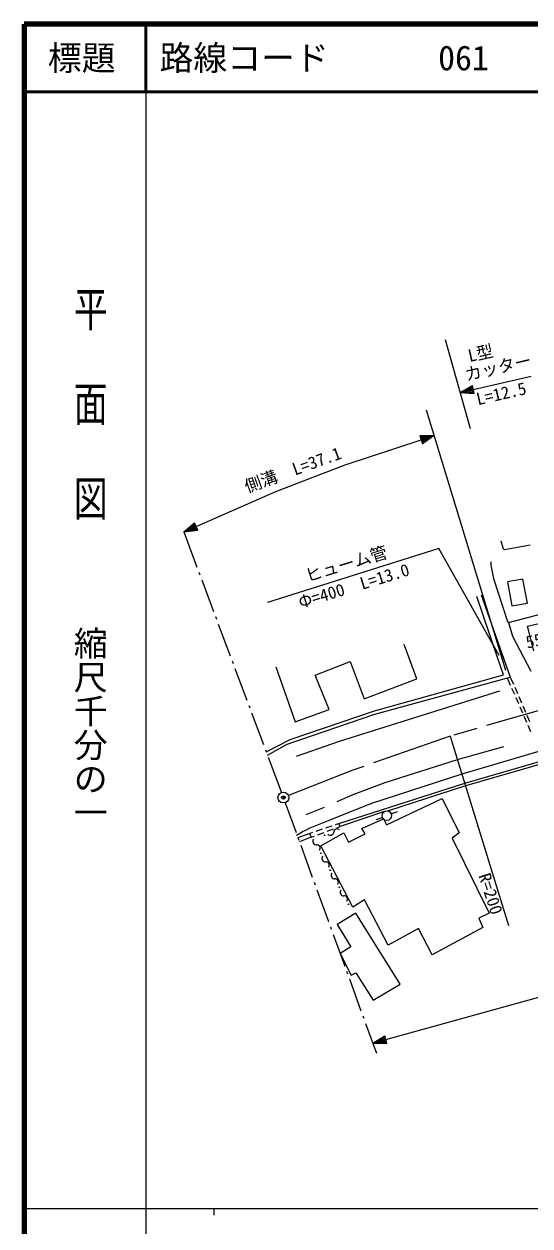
# Model space of a CAD drawing. Units: millimetres, scale not verified. Extents: x 40000 to 680000, y 20000 to 380000.
# Drawn here: x 40000 to 114696, y 202409 to 380000 of the extents above; entities that cross this region are included whole.
import ezdxf
from ezdxf.enums import TextEntityAlignment as Align

# ---------------------------------------------------------------- set-up
doc = ezdxf.new("R2010")
doc.units = ezdxf.units.MM
doc.header["$LTSCALE"] = 1000
doc.header["$PDMODE"] = 32
doc.header["$PDSIZE"] = 500
doc.linetypes.add('CHAIN', pattern=[18.5, 12, -1.5, 3.5, -1.5])
for name, color, linetype, lineweight in [('M-BGD', 7, 'Continuous', 25), ('M-BGD-HTXT', 7, 'Continuous', 13), ('M-BMK', 2, 'CHAIN', 13), ('M-BMK-SRVR', 3, 'Continuous', 25), ('M-STR-HTXT', 7, 'Continuous', 13), ('M-TTL', 2, 'Continuous', 140), ('M-TTL-BAND', 7, 'Continuous', 25), ('M-TTL-LINE', 7, 'Continuous', 50)]:
    doc.layers.add(name, color=color, linetype=linetype, lineweight=lineweight)
doc.layers.add('M-OTRS', color=6, linetype='Continuous')
doc.layers.add('M-TTL-TXT', color=7, linetype='Continuous')
doc.styles.add('@ＭＳ ゴシック', font='')
doc.styles.add('ＭＳ ゴシック', font='')
doc.styles.get('@ＭＳ ゴシック').set_extended_font_data('@MS Gothic')
doc.styles.get('ＭＳ ゴシック').set_extended_font_data('MS Gothic')

msp = doc.modelspace()

# ---------------------------------------------------------------- linework, layer by layer
at = {"layer": 'M-BGD'}
for p, q in [((110770, 302401), (110432, 303587)), ((110940, 302317), (110770, 302401)), ((114750, 302994), (110940, 302317)), ((108908, 300539), (108908, 300031)), ((108908, 300031), (109331, 298083)), ((109331, 298083), (111363, 291733)), ((113649, 297999), (111363, 297575)), ((111363, 297575), (112040, 294019)), ((114326, 294443), (113649, 297999)), ((109913, 286423), (106851, 295407)), ((107474, 295661), (111786, 283519)), ((111532, 291564), (127958, 295967)), ((112040, 294019), (114326, 294443)), ((111363, 291733), (111532, 291564)), ((111532, 291564), (112125, 289532)), ((114326, 291056), (118136, 291903)), ((112125, 289532), (114834, 284367)), ((115284, 287405), (114326, 291056)), ((97986, 283267), (96123, 288347)), ((110770, 283859), (109913, 286423)), ((77158, 285045), (80036, 276917)), ((83000, 283775), (88164, 285807)), ((88164, 285807), (90196, 280303)), ((85032, 278695), (83000, 283775)), ((90196, 280303), (97986, 283267)), ((91720, 278525), (110770, 283859)), ((91805, 278017), (111786, 283519)), ((111333, 283395), (111795, 282338)), ((111786, 283519), (112248, 282463)), ((86556, 274038), (110262, 281489)), ((111996, 281880), (112397, 280964)), ((112449, 282005), (112850, 281089)), ((113050, 280630), (113451, 279714)), ((112597, 280506), (112998, 279590)), ((113198, 279131), (113599, 278215)), ((113651, 279256), (114052, 278340)), ((78851, 273615), (91805, 278017)), ((79274, 274292), (91720, 278525)), ((80036, 276917), (85032, 278695)), ((113800, 277757), (114201, 276841)), ((114253, 277882), (114654, 276966)), ((114401, 276383), (114802, 275467)), ((75743, 272485), (79274, 274292)), ((75943, 271953), (78851, 273615)), ((80206, 271837), (86556, 274038)), ((103997, 271329), (110855, 273276)), ((104674, 269212), (116189, 272599)), ((93329, 267942), (103997, 271329)), ((105098, 267857), (117120, 271329)), ((105098, 267434), (116866, 270821)), ((91212, 264809), (104674, 269212)), ((86456, 261878), (105098, 267857)), ((88588, 266164), (93329, 267942)), ((93871, 263813), (105098, 267434)), ((85201, 262439), (91212, 264809)), ((86217, 265148), (88588, 266164)), ((93539, 261687), (101711, 265571)), ((101711, 265571), (104251, 260491)), ((81645, 263201), (84354, 264301)), ((93244, 263624), (86664, 261439)), ((93244, 263624), (93871, 263813)), ((94217, 263287), (95151, 263646)), ((81052, 260661), (82238, 261253)), ((82238, 261253), (85201, 262439)), ((83123, 260746), (84070, 261068)), ((84543, 261229), (85490, 261550)), ((84759, 260724), (85696, 261075)), ((85964, 261711), (86456, 261878)), ((86164, 261251), (86664, 261439)), ((86664, 261439), (86456, 261878)), ((89897, 261127), (93079, 262560)), ((90357, 260356), (89897, 261127)), ((92911, 262785), (91977, 262426)), ((93079, 262560), (93539, 261687)), ((80206, 260153), (81052, 260661)), ((80437, 259791), (82157, 260418)), ((82386, 259833), (80657, 259186)), ((82157, 260418), (82650, 260585)), ((82157, 260418), (82386, 259833)), ((82386, 259833), (82887, 260021)), ((83355, 260196), (84291, 260548)), ((83822, 258572), (87233, 260491)), ((87233, 260491), (87910, 259137)), ((87910, 259137), (90357, 260356)), ((104251, 260491), (103235, 259729)), ((103235, 259729), (108654, 248638)), ((88521, 249533), (83822, 258572)), ((90281, 250585), (88521, 249533)), ((93752, 243897), (90281, 250585)), ((89011, 248638), (86217, 246945)), ((95530, 238139), (89011, 248638)), ((108654, 248638), (107130, 247876)), ((86217, 246945), (88249, 243643)), ((107130, 247876), (107722, 246521)), ((98240, 246352), (93752, 243897)), ((100272, 242457), (98240, 246352)), ((107722, 246521), (100272, 242457)), ((88249, 243643), (86674, 242648)), ((86674, 242648), (88296, 239473)), ((88503, 239579), (89011, 239833)), ((89011, 239833), (91551, 235769)), ((88296, 239473), (88503, 239579)), ((91551, 235769), (95530, 238139))]:
    msp.add_line(p, q, dxfattribs=at)
for centre, radius in [((93564, 263036), 700), ((84378, 260131), 50), ((83843, 257477), 50), ((85191, 254966), 50), ((86538, 252455), 50), ((87886, 249943), 50)]:
    msp.add_circle(centre, radius, dxfattribs=at)
for centre, start, end in [((86226, 260567), 43.56554, 175.44315), ((83133, 259238), 142.27864, 274.15625), ((85216, 260647), 223.56554, 355.44315), ((83206, 258228), 322.27864, 94.15625), ((84480, 256727), 142.27864, 274.15625), ((84554, 255717), 322.27864, 94.15625), ((85828, 254216), 142.27864, 274.15625), ((85901, 253205), 322.27864, 94.15625), ((87175, 251704), 142.27864, 274.15625), ((87249, 250694), 322.27864, 94.15625)]:
    msp.add_arc(centre, 506, start, end, dxfattribs=at)
at = {"layer": 'M-BGD-HTXT'}
for p, q in [((63573, 304949), (65523, 299747)), ((65804, 298998), (65944, 298623)), ((66225, 297874), (67980, 293192)), ((68261, 292443), (68401, 292069)), ((68682, 291319), (70437, 286638)), ((70718, 285889), (70859, 285514)), ((71139, 284765), (72895, 280083)), ((73175, 279334), (73316, 278959)), ((73597, 278210), (75352, 273529)), ((75633, 272779), (75773, 272405)), ((76054, 271656), (78004, 266454)), ((78559, 264953), (80167, 260532)), ((80441, 259780), (80578, 259404)), ((80851, 258652), (82561, 253954)), ((82834, 253202), (82971, 252826)), ((83245, 252074), (84954, 247376)), ((85228, 246624), (85365, 246248)), ((85638, 245496), (87348, 240797)), ((87621, 240046), (87758, 239670)), ((88032, 238918), (89741, 234219)), ((90015, 233468), (90152, 233092)), ((90425, 232340), (92034, 227919))]:
    msp.add_line(p, q, dxfattribs=at)
at = {"layer": 'M-BMK'}
for p, q in [((173128, 295055), (102918, 274787)), ((102918, 274787), (88550, 269746)), ((88550, 269746), (79029, 265998))]:
    msp.add_line(p, q, dxfattribs=at)
at = {"layer": 'M-BMK-SRVR'}
msp.add_line((102918, 274787), (111517, 246795), dxfattribs=at)
msp.add_circle((78285, 265705), 800, dxfattribs=at)
at = {"layer": 'M-OTRS'}
msp.add_point((78285, 265705), dxfattribs=at)
at = {"layer": 'M-STR-HTXT'}
for p, q in [((102187, 333391), (105877, 320232)), ((106335, 326000), (114872, 327976)), ((104386, 325549), (106200, 326585)), ((104386, 325549), (106335, 326000)), ((104386, 325549), (106470, 325416)), ((106308, 326117), (104749, 325756)), ((106362, 325883), (104803, 325523)), ((105112, 325963), (106281, 326234)), ((105220, 325496), (106389, 325766)), ((106254, 326351), (105474, 326171)), ((106416, 325649), (105637, 325469)), ((105837, 326378), (106227, 326468)), ((106053, 325442), (106443, 325533)), ((106470, 325416), (106200, 326585)), ((99377, 323012), (111105, 284531)), ((87427, 314847), (98643, 318563)), ((100541, 319192), (98454, 319133)), ((98454, 319133), (98831, 317993)), ((98871, 319144), (98492, 319019)), ((98530, 318905), (99289, 319156)), ((99706, 319168), (98567, 318791)), ((98605, 318677), (100124, 319180)), ((100541, 319192), (98643, 318563)), ((98680, 318449), (100199, 318952)), ((99857, 318713), (98718, 318335)), ((98756, 318221), (99515, 318473)), ((99173, 318233), (98794, 318107)), ((100541, 319192), (98831, 317993)), ((80630, 312258), (87427, 314847)), ((65402, 305757), (77172, 310954)), ((77172, 310954), (80630, 312258)), ((63573, 304949), (65160, 306306)), ((63573, 304949), (65402, 305757)), ((65354, 305867), (63890, 305220)), ((65451, 305647), (63987, 305001)), ((64208, 305492), (65305, 305976)), ((64402, 305052), (65499, 305537)), ((65257, 306086), (64525, 305763)), ((64842, 306034), (65208, 306196)), ((65645, 305208), (65160, 306306)), ((63573, 304949), (65645, 305208)), ((65548, 305427), (64816, 305104)), ((65230, 305156), (65596, 305318)), ((101234, 302527), (75963, 294525)), ((110159, 286714), (101234, 302527)), ((93422, 229936), (185077, 255436)), ((91495, 229400), (93261, 230514)), ((91495, 229400), (93422, 229936)), ((91495, 229400), (93582, 229358)), ((93389, 230052), (91848, 229623)), ((93454, 229821), (91912, 229392)), ((92201, 229846), (93357, 230168)), ((92330, 229383), (93486, 229705)), ((93325, 230283), (92554, 230069)), ((93518, 229589), (92747, 229375)), ((92908, 230292), (93293, 230399)), ((93165, 229367), (93550, 229474)), ((93582, 229358), (93261, 230514))]:
    msp.add_line(p, q, dxfattribs=at)
at = {"layer": 'M-TTL'}
for p, q in [((40000, 380000), (40000, 20000)), ((680000, 380000), (40000, 380000))]:
    msp.add_line(p, q, dxfattribs=at)
at = {"layer": 'M-TTL-BAND'}
for p, q in [((58000, 370000), (58000, 20000)), ((40000, 205000), (579000, 205000)), ((68000, 205000), (68000, 204000))]:
    msp.add_line(p, q, dxfattribs=at)
at = {"layer": 'M-TTL-LINE'}
for p, q in [((58000, 380000), (58000, 370000)), ((40000, 370000), (680000, 370000))]:
    msp.add_line(p, q, dxfattribs=at)

# ---------------------------------------------------------------- texts
at = {"layer": 'M-BGD', "style": 'ＭＳ ゴシック'}
msp.add_text('55番', height=1833, rotation=12, dxfattribs=at).set_placement((114409, 287185), align=Align.BOTTOM_LEFT)
at = {"layer": 'M-BMK-SRVR', "style": 'ＭＳ ゴシック'}
msp.add_text('R=200', height=1833, rotation=288, dxfattribs=at).set_placement((106543, 254008), align=Align.BOTTOM_LEFT)
at = {"layer": 'M-STR-HTXT', "style": 'ＭＳ ゴシック'}
for s, p in [('L型', (107736, 329939)), ('カッター', (110314, 327854)), ('L=12.5', (110786, 323970))]:
    msp.add_text(s, height=1833, rotation=13, dxfattribs=at).set_placement(p, align=Align.BOTTOM_CENTER)
for s, rotation, p in [('側溝\u3000L=37.1', 20, (73144, 310193)), ('ヒューム管', 17, (82014, 297008)), ('Φ=400\u3000L=13.0', 17, (81009, 293097))]:
    msp.add_text(s, height=1833, rotation=rotation, dxfattribs=at).set_placement(p, align=Align.BOTTOM_LEFT)
at = {"layer": 'M-TTL-BAND', "style": '@ＭＳ ゴシック', "width": 1.4}
msp.add_text('平  面  図', height=3666, rotation=270, dxfattribs=at).set_placement((49777, 306475), align=Align.MIDDLE_RIGHT)
at = {"layer": 'M-TTL-BAND', "style": '@ＭＳ ゴシック'}
msp.add_text('縮尺千分の一', height=3666, rotation=270, dxfattribs=at).set_placement((49777, 261030), align=Align.MIDDLE_RIGHT)
at = {"layer": 'M-TTL-TXT', "style": 'ＭＳ ゴシック'}
msp.add_text('標題', height=3666, dxfattribs=at).set_placement((48500, 375000), align=Align.MIDDLE_CENTER)
for s, p in [('路線コード', (60000, 375000)), ('061', (101142, 375000))]:
    msp.add_text(s, height=3666, dxfattribs=at).set_placement(p, align=Align.MIDDLE_LEFT)

doc.saveas('drawing.dxf')
